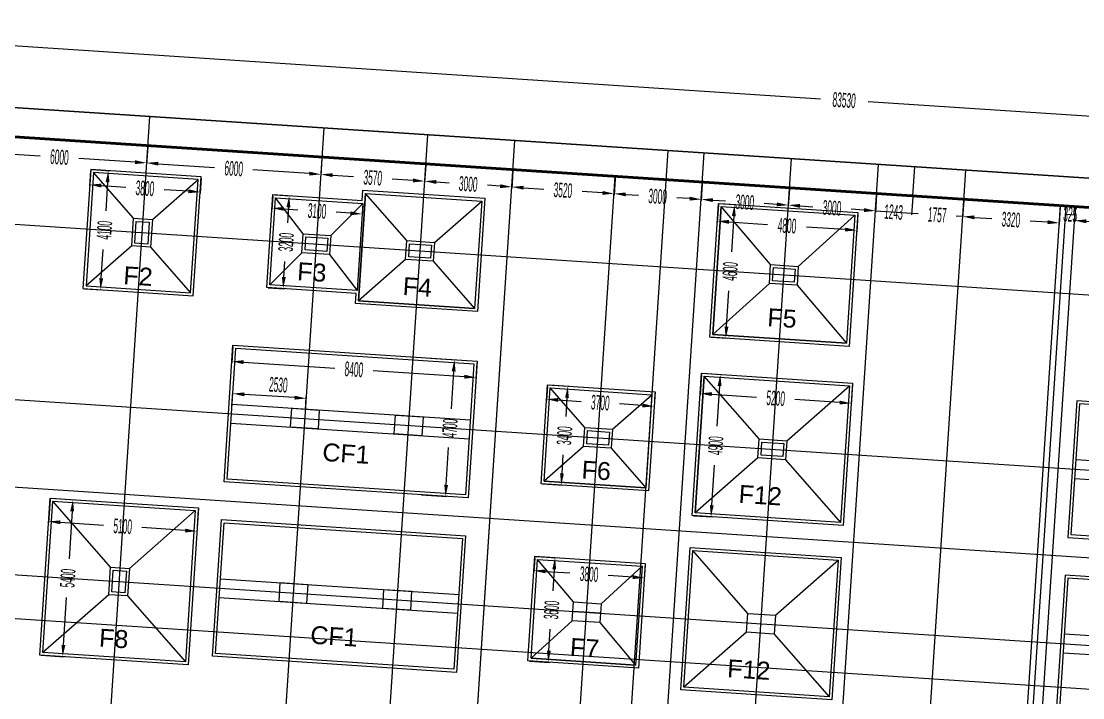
# Model space of a CAD drawing. Header units: millimetres. Extents: x -3092162 to 4513894, y -12317808 to 1849994.
# Drawn here: x 1305456.11 to 1305492.57, y -5950887.85 to -5950864.63 of the extents above; entities that cross this region are included whole.
import ezdxf

# ---------------------------------------------------------------- set-up
doc = ezdxf.new("R2010")
doc.units = ezdxf.units.MM
doc.header["$LTSCALE"] = 2
doc.header["$MEASUREMENT"] = 0
doc.header["$PDMODE"] = 34
doc.header["$PDSIZE"] = 500
doc.layers.add('cent lines', color=161, linetype='Continuous')
doc.layers.add('sree dim', color=7, linetype='Continuous')
doc.layers.add('FOUNDATIONS', color=250, linetype='Continuous', lineweight=25)
doc.layers.add('LINE', color=250, linetype='Continuous', lineweight=20)
doc.styles.add('250', font='Arial Narrow.ttf', dxfattribs={"width": 0.5, "height": 150})
doc.styles.add('style3', font='')
doc.styles.get('style3').set_extended_font_data('Arial', italic=True, bold=True)
doc.dimstyles.new('250', dxfattribs={"dimscale": 0, "dimtxt": 150, "dimasz": 50, "dimexe": 50, "dimexo": 50, "dimgap": 50, "dimtad": 1, "dimdec": 0, "dimzin": 0, "dimdsep": 46, "dimtxsty": '250', "dimblk": 'OBLIQUE', "dimcen": 100, "dimdle": 50, "dimclrd": 256, "dimclre": 256, "dimclrt": 256, "dimadec": 0, "dimazin": 2, "dimtfac": 1, "dimtdec": 0, "dimtofl": 0, "dimtmove": 1, "dimatfit": 0, "dimfxl": 50, "dimtolj": 1, "dimtzin": 0, "dimlwd": -1, "dimlwe": -1, "dimarcsym": 1})

# ---------------------------------------------------------------- blocks, each defined once
blk = doc.blocks.new('*D574')
at = {"layer": 'Defpoints', "color": 0, "linetype": 'Continuous', "ltscale": 100, "transparency": 16777216}
for p in [(-2384806, -7813593), (-2381006, -7813593), (-2381006, -7814120)]:
    blk.add_point(p, dxfattribs=at)
at = {"layer": 'FOUNDATIONS', "ltscale": 100, "transparency": 16777216}
for p, q in [((-2384806, -7813643), (-2384806, -7814170)), ((-2381006, -7813643), (-2381006, -7814170)), ((-2384406, -7814120), (-2383568, -7814120)), ((-2381406, -7814120), (-2382244, -7814120))]:
    blk.add_line(p, q, dxfattribs=at)
at = {"layer": 'FOUNDATIONS', "linetype": 'Continuous', "ltscale": 100, "transparency": 16777216}
for points in [[(-2384406, -7814053), (-2384406, -7814187), (-2384806, -7814120)], [(-2381406, -7814053), (-2381406, -7814187), (-2381006, -7814120)]]:
    blk.add_solid(points, dxfattribs=at)
at = {"layer": 'FOUNDATIONS', "linetype": 'Continuous', "lineweight": 25, "ltscale": 100, "transparency": 16777216, "insert": (-2382906, -7814120), "char_height": 500, "attachment_point": 5, "style": '250'}
blk.add_mtext('\\A1;3800', dxfattribs=at)
blk = doc.blocks.new('*D575')
at = {"layer": 'Defpoints', "color": 0, "linetype": 'Continuous', "ltscale": 100, "transparency": 16777216}
for p in [(-2384806, -7813593), (-2384806, -7817693), (-2384201, -7817693)]:
    blk.add_point(p, dxfattribs=at)
at = {"layer": 'FOUNDATIONS', "ltscale": 100, "transparency": 16777216}
for p, q in [((-2384756, -7813593), (-2384151, -7813593)), ((-2384201, -7813993), (-2384201, -7814975)), ((-2384201, -7817293), (-2384201, -7816311)), ((-2384756, -7817693), (-2384151, -7817693))]:
    blk.add_line(p, q, dxfattribs=at)
at = {"layer": 'FOUNDATIONS', "linetype": 'Continuous', "ltscale": 100, "transparency": 16777216}
for points in [[(-2384268, -7813993), (-2384134, -7813993), (-2384201, -7813593)], [(-2384268, -7817293), (-2384134, -7817293), (-2384201, -7817693)]]:
    blk.add_solid(points, dxfattribs=at)
at = {"layer": 'FOUNDATIONS', "linetype": 'Continuous', "lineweight": 25, "ltscale": 100, "transparency": 16777216, "insert": (-2384201, -7815643), "char_height": 500, "attachment_point": 5, "rotation": 90, "style": '250'}
blk.add_mtext('\\A1;4100', dxfattribs=at)
blk = doc.blocks.new('*D433')
at = {"layer": 'Defpoints', "color": 0, "linetype": 'Continuous', "ltscale": 100, "transparency": 16777216}
for p in [(-2378506, -7814043), (-2375406, -7814143), (-2375406, -7814508)]:
    blk.add_point(p, dxfattribs=at)
at = {"layer": 'FOUNDATIONS', "ltscale": 100, "transparency": 16777216}
for p, q in [((-2378506, -7814093), (-2378506, -7814558)), ((-2375406, -7814193), (-2375406, -7814558)), ((-2378106, -7814508), (-2377618, -7814508)), ((-2375806, -7814508), (-2376294, -7814508))]:
    blk.add_line(p, q, dxfattribs=at)
at = {"layer": 'FOUNDATIONS', "linetype": 'Continuous', "ltscale": 100, "transparency": 16777216}
for points in [[(-2378106, -7814442), (-2378106, -7814575), (-2378506, -7814508)], [(-2375806, -7814442), (-2375806, -7814575), (-2375406, -7814508)]]:
    blk.add_solid(points, dxfattribs=at)
at = {"layer": 'FOUNDATIONS', "linetype": 'Continuous', "lineweight": 25, "ltscale": 100, "transparency": 16777216, "insert": (-2376956, -7814508), "char_height": 500, "attachment_point": 5, "style": '250'}
blk.add_mtext('\\A1;3100', dxfattribs=at)
blk = doc.blocks.new('*D576')
at = {"layer": 'Defpoints', "color": 0, "linetype": 'Continuous', "ltscale": 100, "transparency": 16777216}
for p in [(-2363216, -7813343), (-2358416, -7813343), (-2358416, -7813952)]:
    blk.add_point(p, dxfattribs=at)
at = {"layer": 'FOUNDATIONS', "ltscale": 100, "transparency": 16777216}
for p, q in [((-2363216, -7813393), (-2363216, -7814002)), ((-2358416, -7813393), (-2358416, -7814002)), ((-2362816, -7813952), (-2361484, -7813952)), ((-2358816, -7813952), (-2360148, -7813952))]:
    blk.add_line(p, q, dxfattribs=at)
at = {"layer": 'FOUNDATIONS', "linetype": 'Continuous', "ltscale": 100, "transparency": 16777216}
for points in [[(-2362816, -7813885), (-2362816, -7814018), (-2363216, -7813952)], [(-2358816, -7813885), (-2358816, -7814018), (-2358416, -7813952)]]:
    blk.add_solid(points, dxfattribs=at)
at = {"layer": 'FOUNDATIONS', "linetype": 'Continuous', "lineweight": 25, "ltscale": 100, "transparency": 16777216, "insert": (-2360816, -7813952), "char_height": 500, "attachment_point": 5, "style": '250'}
blk.add_mtext('\\A1;4800', dxfattribs=at)
blk = doc.blocks.new('*D577')
at = {"layer": 'Defpoints', "color": 0, "linetype": 'Continuous', "ltscale": 100, "transparency": 16777216}
for p in [(-2363216, -7813343), (-2363216, -7817943), (-2362664, -7817943)]:
    blk.add_point(p, dxfattribs=at)
at = {"layer": 'FOUNDATIONS', "ltscale": 100, "transparency": 16777216}
for p, q in [((-2363166, -7813343), (-2362614, -7813343)), ((-2362664, -7813743), (-2362664, -7814975)), ((-2362664, -7817543), (-2362664, -7816311)), ((-2363166, -7817943), (-2362614, -7817943))]:
    blk.add_line(p, q, dxfattribs=at)
at = {"layer": 'FOUNDATIONS', "linetype": 'Continuous', "ltscale": 100, "transparency": 16777216}
for points in [[(-2362730, -7813743), (-2362597, -7813743), (-2362664, -7813343)], [(-2362730, -7817543), (-2362597, -7817543), (-2362664, -7817943)]]:
    blk.add_solid(points, dxfattribs=at)
at = {"layer": 'FOUNDATIONS', "linetype": 'Continuous', "lineweight": 25, "ltscale": 100, "transparency": 16777216, "insert": (-2362664, -7815643), "char_height": 500, "attachment_point": 5, "rotation": 90, "style": '250'}
blk.add_mtext('\\A1;4600', dxfattribs=at)
blk = doc.blocks.new('*D578')
at = {"layer": 'Defpoints', "color": 0, "linetype": 'Continuous', "ltscale": 100, "transparency": 16777216}
for p in [(-2378506, -7814043), (-2378506, -7817243), (-2377946, -7817243)]:
    blk.add_point(p, dxfattribs=at)
at = {"layer": 'FOUNDATIONS', "ltscale": 100, "transparency": 16777216}
for p, q in [((-2378456, -7814043), (-2377896, -7814043)), ((-2377946, -7814443), (-2377946, -7814981)), ((-2377946, -7816843), (-2377946, -7816305)), ((-2378456, -7817243), (-2377896, -7817243))]:
    blk.add_line(p, q, dxfattribs=at)
at = {"layer": 'FOUNDATIONS', "linetype": 'Continuous', "ltscale": 100, "transparency": 16777216}
for points in [[(-2378013, -7814443), (-2377880, -7814443), (-2377946, -7814043)], [(-2378013, -7816843), (-2377880, -7816843), (-2377946, -7817243)]]:
    blk.add_solid(points, dxfattribs=at)
at = {"layer": 'FOUNDATIONS', "linetype": 'Continuous', "lineweight": 25, "ltscale": 100, "transparency": 16777216, "insert": (-2377946, -7815643), "char_height": 500, "attachment_point": 5, "rotation": 90, "style": '250'}
blk.add_mtext('\\A1;3200', dxfattribs=at)
blk = doc.blocks.new('*D579')
at = {"layer": 'Defpoints', "color": 0, "linetype": 'Continuous', "ltscale": 100, "transparency": 16777216}
for p in [(-2368666, -7819943), (-2364966, -7819943), (-2364966, -7820435)]:
    blk.add_point(p, dxfattribs=at)
at = {"layer": 'FOUNDATIONS', "ltscale": 100, "transparency": 16777216}
for p, q in [((-2368666, -7819993), (-2368666, -7820485)), ((-2364966, -7819993), (-2364966, -7820485)), ((-2368266, -7820435), (-2367478, -7820435)), ((-2365366, -7820435), (-2366154, -7820435))]:
    blk.add_line(p, q, dxfattribs=at)
at = {"layer": 'FOUNDATIONS', "linetype": 'Continuous', "ltscale": 100, "transparency": 16777216}
for points in [[(-2368266, -7820368), (-2368266, -7820502), (-2368666, -7820435)], [(-2365366, -7820368), (-2365366, -7820502), (-2364966, -7820435)]]:
    blk.add_solid(points, dxfattribs=at)
at = {"layer": 'FOUNDATIONS', "linetype": 'Continuous', "lineweight": 25, "ltscale": 100, "transparency": 16777216, "insert": (-2366816, -7820435), "char_height": 500, "attachment_point": 5, "style": '250'}
blk.add_mtext('\\A1;3700', dxfattribs=at)
blk = doc.blocks.new('*D580')
at = {"layer": 'Defpoints', "color": 0, "linetype": 'Continuous', "ltscale": 100, "transparency": 16777216}
for p in [(-2368666, -7819943), (-2368666, -7823343), (-2367971, -7823343)]:
    blk.add_point(p, dxfattribs=at)
at = {"layer": 'FOUNDATIONS', "ltscale": 100, "transparency": 16777216}
for p, q in [((-2368616, -7819943), (-2367921, -7819943)), ((-2367971, -7820343), (-2367971, -7820981)), ((-2367971, -7822943), (-2367971, -7822305)), ((-2368616, -7823343), (-2367921, -7823343))]:
    blk.add_line(p, q, dxfattribs=at)
at = {"layer": 'FOUNDATIONS', "linetype": 'Continuous', "ltscale": 100, "transparency": 16777216}
for points in [[(-2368038, -7820343), (-2367905, -7820343), (-2367971, -7819943)], [(-2368038, -7822943), (-2367905, -7822943), (-2367971, -7823343)]]:
    blk.add_solid(points, dxfattribs=at)
at = {"layer": 'FOUNDATIONS', "linetype": 'Continuous', "lineweight": 25, "ltscale": 100, "transparency": 16777216, "insert": (-2367971, -7821643), "char_height": 500, "attachment_point": 5, "rotation": 90, "style": '250'}
blk.add_mtext('\\A1;3400', dxfattribs=at)
blk = doc.blocks.new('*D581')
at = {"layer": 'Defpoints', "color": 0, "linetype": 'Continuous', "ltscale": 100, "transparency": 16777216}
for p in [(-2368716, -7825843), (-2364916, -7825843), (-2364916, -7826335)]:
    blk.add_point(p, dxfattribs=at)
at = {"layer": 'FOUNDATIONS', "ltscale": 100, "transparency": 16777216}
for p, q in [((-2368716, -7825893), (-2368716, -7826385)), ((-2364916, -7825893), (-2364916, -7826385)), ((-2368316, -7826335), (-2367478, -7826335)), ((-2365316, -7826335), (-2366154, -7826335))]:
    blk.add_line(p, q, dxfattribs=at)
at = {"layer": 'FOUNDATIONS', "linetype": 'Continuous', "ltscale": 100, "transparency": 16777216}
for points in [[(-2368316, -7826268), (-2368316, -7826402), (-2368716, -7826335)], [(-2365316, -7826268), (-2365316, -7826402), (-2364916, -7826335)]]:
    blk.add_solid(points, dxfattribs=at)
at = {"layer": 'FOUNDATIONS', "linetype": 'Continuous', "lineweight": 25, "ltscale": 100, "transparency": 16777216, "insert": (-2366816, -7826335), "char_height": 500, "attachment_point": 5, "style": '250'}
blk.add_mtext('\\A1;3800', dxfattribs=at)
blk = doc.blocks.new('*D582')
at = {"layer": 'Defpoints', "color": 0, "linetype": 'Continuous', "ltscale": 100, "transparency": 16777216}
for p in [(-2368716, -7825843), (-2368716, -7829443), (-2368021, -7829443)]:
    blk.add_point(p, dxfattribs=at)
at = {"layer": 'FOUNDATIONS', "ltscale": 100, "transparency": 16777216}
for p, q in [((-2368666, -7825843), (-2367971, -7825843)), ((-2368021, -7826243), (-2368021, -7826981)), ((-2368021, -7829043), (-2368021, -7828305)), ((-2368666, -7829443), (-2367971, -7829443))]:
    blk.add_line(p, q, dxfattribs=at)
at = {"layer": 'FOUNDATIONS', "linetype": 'Continuous', "ltscale": 100, "transparency": 16777216}
for points in [[(-2368088, -7826243), (-2367955, -7826243), (-2368021, -7825843)], [(-2368088, -7829043), (-2367955, -7829043), (-2368021, -7829443)]]:
    blk.add_solid(points, dxfattribs=at)
at = {"layer": 'FOUNDATIONS', "linetype": 'Continuous', "lineweight": 25, "ltscale": 100, "transparency": 16777216, "insert": (-2368021, -7827643), "char_height": 500, "attachment_point": 5, "rotation": 90, "style": '250'}
blk.add_mtext('\\A1;3600', dxfattribs=at)
blk = doc.blocks.new('*D583')
at = {"layer": 'Defpoints', "color": 0, "linetype": 'Continuous', "ltscale": 100, "transparency": 16777216}
for p in [(-2385456, -7824943), (-2380356, -7824943), (-2380356, -7825746)]:
    blk.add_point(p, dxfattribs=at)
at = {"layer": 'FOUNDATIONS', "ltscale": 100, "transparency": 16777216}
for p, q in [((-2385456, -7824993), (-2385456, -7825796)), ((-2380356, -7824993), (-2380356, -7825796)), ((-2385056, -7825746), (-2383566, -7825746)), ((-2380756, -7825746), (-2382246, -7825746))]:
    blk.add_line(p, q, dxfattribs=at)
at = {"layer": 'FOUNDATIONS', "linetype": 'Continuous', "ltscale": 100, "transparency": 16777216}
for points in [[(-2385056, -7825680), (-2385056, -7825813), (-2385456, -7825746)], [(-2380756, -7825680), (-2380756, -7825813), (-2380356, -7825746)]]:
    blk.add_solid(points, dxfattribs=at)
at = {"layer": 'FOUNDATIONS', "linetype": 'Continuous', "lineweight": 25, "ltscale": 100, "transparency": 16777216, "insert": (-2382906, -7825746), "char_height": 500, "attachment_point": 5, "style": '250'}
blk.add_mtext('\\A1;5100', dxfattribs=at)
blk = doc.blocks.new('*D584')
at = {"layer": 'Defpoints', "color": 0, "linetype": 'Continuous', "ltscale": 100, "transparency": 16777216}
for p in [(-2385456, -7824943), (-2385456, -7830343), (-2384673, -7830343)]:
    blk.add_point(p, dxfattribs=at)
at = {"layer": 'FOUNDATIONS', "ltscale": 100, "transparency": 16777216}
for p, q in [((-2385406, -7824943), (-2384623, -7824943)), ((-2384673, -7825343), (-2384673, -7826983)), ((-2384673, -7829943), (-2384673, -7828303)), ((-2385406, -7830343), (-2384623, -7830343))]:
    blk.add_line(p, q, dxfattribs=at)
at = {"layer": 'FOUNDATIONS', "linetype": 'Continuous', "ltscale": 100, "transparency": 16777216}
for points in [[(-2384740, -7825343), (-2384606, -7825343), (-2384673, -7824943)], [(-2384740, -7829943), (-2384606, -7829943), (-2384673, -7830343)]]:
    blk.add_solid(points, dxfattribs=at)
at = {"layer": 'FOUNDATIONS', "linetype": 'Continuous', "lineweight": 25, "ltscale": 100, "transparency": 16777216, "insert": (-2384673, -7827643), "char_height": 500, "attachment_point": 5, "rotation": 90, "style": '250'}
blk.add_mtext('\\A1;5400', dxfattribs=at)
blk = doc.blocks.new('*D448')
at = {"layer": 'Defpoints', "color": 0, "linetype": 'Continuous', "ltscale": 100, "transparency": 16777216}
for p in [(-2363416, -7819193), (-2358216, -7819193), (-2358216, -7819890)]:
    blk.add_point(p, dxfattribs=at)
at = {"layer": 'FOUNDATIONS', "ltscale": 100, "transparency": 16777216}
for p, q in [((-2363416, -7819243), (-2363416, -7819940)), ((-2358216, -7819243), (-2358216, -7819940)), ((-2363016, -7819890), (-2361476, -7819890)), ((-2358616, -7819890), (-2360156, -7819890))]:
    blk.add_line(p, q, dxfattribs=at)
at = {"layer": 'FOUNDATIONS', "linetype": 'Continuous', "ltscale": 100, "transparency": 16777216}
for points in [[(-2363016, -7819823), (-2363016, -7819956), (-2363416, -7819890)], [(-2358616, -7819823), (-2358616, -7819956), (-2358216, -7819890)]]:
    blk.add_solid(points, dxfattribs=at)
at = {"layer": 'FOUNDATIONS', "linetype": 'Continuous', "lineweight": 25, "ltscale": 100, "transparency": 16777216, "insert": (-2360816, -7819890), "char_height": 500, "attachment_point": 5, "style": '250'}
blk.add_mtext('\\A1;5200', dxfattribs=at)
blk = doc.blocks.new('*D449')
at = {"layer": 'Defpoints', "color": 0, "linetype": 'Continuous', "ltscale": 100, "transparency": 16777216}
for p in [(-2363416, -7819193), (-2363416, -7824093), (-2362768, -7824093)]:
    blk.add_point(p, dxfattribs=at)
at = {"layer": 'FOUNDATIONS', "ltscale": 100, "transparency": 16777216}
for p, q in [((-2363366, -7819193), (-2362718, -7819193)), ((-2362768, -7819593), (-2362768, -7820975)), ((-2362768, -7823693), (-2362768, -7822311)), ((-2363366, -7824093), (-2362718, -7824093))]:
    blk.add_line(p, q, dxfattribs=at)
at = {"layer": 'FOUNDATIONS', "linetype": 'Continuous', "ltscale": 100, "transparency": 16777216}
for points in [[(-2362834, -7819593), (-2362701, -7819593), (-2362768, -7819193)], [(-2362834, -7823693), (-2362701, -7823693), (-2362768, -7824093)]]:
    blk.add_solid(points, dxfattribs=at)
at = {"layer": 'FOUNDATIONS', "linetype": 'Continuous', "lineweight": 25, "ltscale": 100, "transparency": 16777216, "insert": (-2362768, -7821643), "char_height": 500, "attachment_point": 5, "rotation": 90, "style": '250'}
blk.add_mtext('\\A1;4900', dxfattribs=at)
blk = doc.blocks.new('*D572')
at = {"layer": 'Defpoints', "color": 0, "linetype": 'Continuous', "ltscale": 100, "transparency": 16777216}
for p in [(-2379536, -7819293), (-2371136, -7819293), (-2371136, -7819850)]:
    blk.add_point(p, dxfattribs=at)
at = {"layer": 'FOUNDATIONS', "ltscale": 100, "transparency": 16777216}
for p, q in [((-2379536, -7819343), (-2379536, -7819900)), ((-2371136, -7819343), (-2371136, -7819900)), ((-2379136, -7819850), (-2375997, -7819850)), ((-2371536, -7819850), (-2374675, -7819850))]:
    blk.add_line(p, q, dxfattribs=at)
at = {"layer": 'FOUNDATIONS', "linetype": 'Continuous', "ltscale": 100, "transparency": 16777216}
for points in [[(-2379136, -7819783), (-2379136, -7819916), (-2379536, -7819850)], [(-2371536, -7819783), (-2371536, -7819916), (-2371136, -7819850)]]:
    blk.add_solid(points, dxfattribs=at)
at = {"layer": 'FOUNDATIONS', "linetype": 'Continuous', "lineweight": 25, "ltscale": 100, "transparency": 16777216, "insert": (-2375336, -7819850), "char_height": 500, "attachment_point": 5, "style": '250'}
blk.add_mtext('\\A1;8400', dxfattribs=at)
blk = doc.blocks.new('*D430')
at = {"layer": 'Defpoints', "color": 0, "linetype": 'Continuous', "ltscale": 100, "transparency": 16777216}
for p in [(-2372791, -7819293), (-2372791, -7823993), (-2371914, -7823993)]:
    blk.add_point(p, dxfattribs=at)
at = {"layer": 'FOUNDATIONS', "ltscale": 100, "transparency": 16777216}
for p, q in [((-2372741, -7819293), (-2371864, -7819293)), ((-2371914, -7819693), (-2371914, -7820975)), ((-2371914, -7823593), (-2371914, -7822311)), ((-2372741, -7823993), (-2371864, -7823993))]:
    blk.add_line(p, q, dxfattribs=at)
at = {"layer": 'FOUNDATIONS', "linetype": 'Continuous', "ltscale": 100, "transparency": 16777216}
for points in [[(-2371981, -7819693), (-2371847, -7819693), (-2371914, -7819293)], [(-2371981, -7823593), (-2371847, -7823593), (-2371914, -7823993)]]:
    blk.add_solid(points, dxfattribs=at)
at = {"layer": 'FOUNDATIONS', "linetype": 'Continuous', "lineweight": 25, "ltscale": 100, "transparency": 16777216, "insert": (-2371914, -7821643), "char_height": 500, "attachment_point": 5, "rotation": 90, "style": '250'}
blk.add_mtext('\\A1;4700', dxfattribs=at)
blk = doc.blocks.new('*D573')
at = {"layer": 'Defpoints', "color": 0, "linetype": 'Continuous', "ltscale": 100, "transparency": 16777216}
for p in [(-2379436, -7820950), (-2379436, -7821418), (-2376906, -7821418)]:
    blk.add_point(p, dxfattribs=at)
at = {"layer": 'FOUNDATIONS', "ltscale": 100, "transparency": 16777216}
for p, q in [((-2379436, -7821368), (-2379436, -7820900)), ((-2377306, -7820950), (-2379036, -7820950)), ((-2376906, -7821368), (-2376906, -7820900))]:
    blk.add_line(p, q, dxfattribs=at)
at = {"layer": 'FOUNDATIONS', "linetype": 'Continuous', "ltscale": 100, "transparency": 16777216}
for points in [[(-2379036, -7820884), (-2379036, -7821017), (-2379436, -7820950)], [(-2377306, -7820884), (-2377306, -7821017), (-2376906, -7820950)]]:
    blk.add_solid(points, dxfattribs=at)
at = {"layer": 'FOUNDATIONS', "linetype": 'Continuous', "lineweight": 25, "ltscale": 100, "transparency": 16777216, "insert": (-2377892, -7820548), "char_height": 500, "attachment_point": 5, "style": '250'}
blk.add_mtext('\\A1;2530', dxfattribs=at)
blk = doc.blocks.new('*D471')
at = {"layer": 'Defpoints', "color": 0, "linetype": 'Continuous', "ltscale": 100, "transparency": 16777216}
for p in [(-2388906, -7812643), (-2382906, -7812643), (-2382906, -7813243)]:
    blk.add_point(p, dxfattribs=at)
at = {"layer": 'sree dim', "ltscale": 100, "transparency": 16777216}
for p, q in [((-2388906, -7812693), (-2388906, -7813293)), ((-2382906, -7812693), (-2382906, -7813293)), ((-2388506, -7813243), (-2386567, -7813243)), ((-2383306, -7813243), (-2385245, -7813243))]:
    blk.add_line(p, q, dxfattribs=at)
at = {"layer": 'sree dim', "linetype": 'Continuous', "ltscale": 100, "transparency": 16777216}
for points in [[(-2388506, -7813177), (-2388506, -7813310), (-2388906, -7813243)], [(-2383306, -7813177), (-2383306, -7813310), (-2382906, -7813243)]]:
    blk.add_solid(points, dxfattribs=at)
at = {"layer": 'sree dim', "linetype": 'Continuous', "lineweight": 25, "ltscale": 100, "transparency": 16777216, "insert": (-2385906, -7813243), "char_height": 500, "attachment_point": 5, "style": '250'}
blk.add_mtext('\\A1;6000', dxfattribs=at)
blk = doc.blocks.new('*D472')
at = {"layer": 'Defpoints', "color": 0, "linetype": 'Continuous', "ltscale": 100, "transparency": 16777216}
for p in [(-2382906, -7812643), (-2376906, -7812643), (-2376906, -7813243)]:
    blk.add_point(p, dxfattribs=at)
at = {"layer": 'sree dim', "ltscale": 100, "transparency": 16777216}
for p, q in [((-2382906, -7812693), (-2382906, -7813293)), ((-2376906, -7812693), (-2376906, -7813293)), ((-2382506, -7813243), (-2380567, -7813243)), ((-2377306, -7813243), (-2379245, -7813243))]:
    blk.add_line(p, q, dxfattribs=at)
at = {"layer": 'sree dim', "linetype": 'Continuous', "ltscale": 100, "transparency": 16777216}
for points in [[(-2382506, -7813177), (-2382506, -7813310), (-2382906, -7813243)], [(-2377306, -7813177), (-2377306, -7813310), (-2376906, -7813243)]]:
    blk.add_solid(points, dxfattribs=at)
at = {"layer": 'sree dim', "linetype": 'Continuous', "lineweight": 25, "ltscale": 100, "transparency": 16777216, "insert": (-2379906, -7813243), "char_height": 500, "attachment_point": 5, "style": '250'}
blk.add_mtext('\\A1;6000', dxfattribs=at)
blk = doc.blocks.new('*D473')
at = {"layer": 'Defpoints', "color": 0, "linetype": 'Continuous', "ltscale": 100, "transparency": 16777216}
for p in [(-2376906, -7812643), (-2373336, -7812643), (-2373336, -7813243)]:
    blk.add_point(p, dxfattribs=at)
at = {"layer": 'sree dim', "ltscale": 100, "transparency": 16777216}
for p, q in [((-2376906, -7812693), (-2376906, -7813293)), ((-2373336, -7812693), (-2373336, -7813293)), ((-2376506, -7813243), (-2375783, -7813243)), ((-2373736, -7813243), (-2374459, -7813243))]:
    blk.add_line(p, q, dxfattribs=at)
at = {"layer": 'sree dim', "linetype": 'Continuous', "ltscale": 100, "transparency": 16777216}
for points in [[(-2376506, -7813177), (-2376506, -7813310), (-2376906, -7813243)], [(-2373736, -7813177), (-2373736, -7813310), (-2373336, -7813243)]]:
    blk.add_solid(points, dxfattribs=at)
at = {"layer": 'sree dim', "linetype": 'Continuous', "lineweight": 25, "ltscale": 100, "transparency": 16777216, "insert": (-2375121, -7813243), "char_height": 500, "attachment_point": 5, "style": '250'}
blk.add_mtext('\\A1;3570', dxfattribs=at)
blk = doc.blocks.new('*D474')
at = {"layer": 'Defpoints', "color": 0, "linetype": 'Continuous', "ltscale": 100, "transparency": 16777216}
for p in [(-2373336, -7812643), (-2370336, -7812643), (-2370336, -7813243)]:
    blk.add_point(p, dxfattribs=at)
at = {"layer": 'sree dim', "ltscale": 100, "transparency": 16777216}
for p, q in [((-2373336, -7812693), (-2373336, -7813293)), ((-2370336, -7812693), (-2370336, -7813293)), ((-2372936, -7813243), (-2372498, -7813243)), ((-2370736, -7813243), (-2371174, -7813243))]:
    blk.add_line(p, q, dxfattribs=at)
at = {"layer": 'sree dim', "linetype": 'Continuous', "ltscale": 100, "transparency": 16777216}
for points in [[(-2372936, -7813177), (-2372936, -7813310), (-2373336, -7813243)], [(-2370736, -7813177), (-2370736, -7813310), (-2370336, -7813243)]]:
    blk.add_solid(points, dxfattribs=at)
at = {"layer": 'sree dim', "linetype": 'Continuous', "lineweight": 25, "ltscale": 100, "transparency": 16777216, "insert": (-2371836, -7813243), "char_height": 500, "attachment_point": 5, "style": '250'}
blk.add_mtext('\\A1;3000', dxfattribs=at)
blk = doc.blocks.new('*D475')
at = {"layer": 'Defpoints', "color": 0, "linetype": 'Continuous', "ltscale": 100, "transparency": 16777216}
for p in [(-2370336, -7812643), (-2366816, -7812693), (-2366816, -7813243)]:
    blk.add_point(p, dxfattribs=at)
at = {"layer": 'sree dim', "ltscale": 100, "transparency": 16777216}
for p, q in [((-2370336, -7812693), (-2370336, -7813293)), ((-2366816, -7812743), (-2366816, -7813293)), ((-2369936, -7813243), (-2369238, -7813243)), ((-2367216, -7813243), (-2367914, -7813243))]:
    blk.add_line(p, q, dxfattribs=at)
at = {"layer": 'sree dim', "linetype": 'Continuous', "ltscale": 100, "transparency": 16777216}
for points in [[(-2369936, -7813177), (-2369936, -7813310), (-2370336, -7813243)], [(-2367216, -7813177), (-2367216, -7813310), (-2366816, -7813243)]]:
    blk.add_solid(points, dxfattribs=at)
at = {"layer": 'sree dim', "linetype": 'Continuous', "lineweight": 25, "ltscale": 100, "transparency": 16777216, "insert": (-2368576, -7813243), "char_height": 500, "attachment_point": 5, "style": '250'}
blk.add_mtext('\\A1;3520', dxfattribs=at)
blk = doc.blocks.new('*D476')
at = {"layer": 'Defpoints', "color": 0, "linetype": 'Continuous', "ltscale": 100, "transparency": 16777216}
for p in [(-2366816, -7812643), (-2363816, -7812643), (-2363816, -7813243)]:
    blk.add_point(p, dxfattribs=at)
at = {"layer": 'sree dim', "ltscale": 100, "transparency": 16777216}
for p, q in [((-2366816, -7812693), (-2366816, -7813293)), ((-2363816, -7812693), (-2363816, -7813293)), ((-2366416, -7813243), (-2365978, -7813243)), ((-2364216, -7813243), (-2364654, -7813243))]:
    blk.add_line(p, q, dxfattribs=at)
at = {"layer": 'sree dim', "linetype": 'Continuous', "ltscale": 100, "transparency": 16777216}
for points in [[(-2366416, -7813177), (-2366416, -7813310), (-2366816, -7813243)], [(-2364216, -7813177), (-2364216, -7813310), (-2363816, -7813243)]]:
    blk.add_solid(points, dxfattribs=at)
at = {"layer": 'sree dim', "linetype": 'Continuous', "lineweight": 25, "ltscale": 100, "transparency": 16777216, "insert": (-2365316, -7813243), "char_height": 500, "attachment_point": 5, "style": '250'}
blk.add_mtext('\\A1;3000', dxfattribs=at)
blk = doc.blocks.new('*D477')
at = {"layer": 'Defpoints', "color": 0, "linetype": 'Continuous', "ltscale": 100, "transparency": 16777216}
for p in [(-2363816, -7812643), (-2360816, -7812643), (-2360816, -7813243)]:
    blk.add_point(p, dxfattribs=at)
at = {"layer": 'sree dim', "ltscale": 100, "transparency": 16777216}
for p, q in [((-2363816, -7812693), (-2363816, -7813293)), ((-2360816, -7812693), (-2360816, -7813293)), ((-2363416, -7813243), (-2362978, -7813243)), ((-2361216, -7813243), (-2361654, -7813243))]:
    blk.add_line(p, q, dxfattribs=at)
at = {"layer": 'sree dim', "linetype": 'Continuous', "ltscale": 100, "transparency": 16777216}
for points in [[(-2363416, -7813177), (-2363416, -7813310), (-2363816, -7813243)], [(-2361216, -7813177), (-2361216, -7813310), (-2360816, -7813243)]]:
    blk.add_solid(points, dxfattribs=at)
at = {"layer": 'sree dim', "linetype": 'Continuous', "lineweight": 25, "ltscale": 100, "transparency": 16777216, "insert": (-2362316, -7813243), "char_height": 500, "attachment_point": 5, "style": '250'}
blk.add_mtext('\\A1;3000', dxfattribs=at)
blk = doc.blocks.new('*D478')
at = {"layer": 'Defpoints', "color": 0, "linetype": 'Continuous', "ltscale": 100, "transparency": 16777216}
for p in [(-2360816, -7812643), (-2357816, -7812643), (-2357816, -7813243)]:
    blk.add_point(p, dxfattribs=at)
at = {"layer": 'sree dim', "ltscale": 100, "transparency": 16777216}
for p, q in [((-2360816, -7812693), (-2360816, -7813293)), ((-2357816, -7812693), (-2357816, -7813293)), ((-2360416, -7813243), (-2359978, -7813243)), ((-2358216, -7813243), (-2358654, -7813243))]:
    blk.add_line(p, q, dxfattribs=at)
at = {"layer": 'sree dim', "linetype": 'Continuous', "ltscale": 100, "transparency": 16777216}
for points in [[(-2360416, -7813177), (-2360416, -7813310), (-2360816, -7813243)], [(-2358216, -7813177), (-2358216, -7813310), (-2357816, -7813243)]]:
    blk.add_solid(points, dxfattribs=at)
at = {"layer": 'sree dim', "linetype": 'Continuous', "lineweight": 25, "ltscale": 100, "transparency": 16777216, "insert": (-2359316, -7813243), "char_height": 500, "attachment_point": 5, "style": '250'}
blk.add_mtext('\\A1;3000', dxfattribs=at)
blk = doc.blocks.new('*D479')
at = {"layer": 'Defpoints', "color": 0, "linetype": 'Continuous', "ltscale": 100, "transparency": 16777216}
for p in [(-2354816, -7812643), (-2351496, -7812643), (-2351496, -7813243)]:
    blk.add_point(p, dxfattribs=at)
at = {"layer": 'sree dim', "ltscale": 100, "transparency": 16777216}
for p, q in [((-2354816, -7812693), (-2354816, -7813293)), ((-2351496, -7812693), (-2351496, -7813293)), ((-2354416, -7813243), (-2353818, -7813243)), ((-2351896, -7813243), (-2352494, -7813243))]:
    blk.add_line(p, q, dxfattribs=at)
at = {"layer": 'sree dim', "linetype": 'Continuous', "ltscale": 100, "transparency": 16777216}
for points in [[(-2354416, -7813177), (-2354416, -7813310), (-2354816, -7813243)], [(-2351896, -7813177), (-2351896, -7813310), (-2351496, -7813243)]]:
    blk.add_solid(points, dxfattribs=at)
at = {"layer": 'sree dim', "linetype": 'Continuous', "lineweight": 25, "ltscale": 100, "transparency": 16777216, "insert": (-2353156, -7813243), "char_height": 500, "attachment_point": 5, "style": '250'}
blk.add_mtext('\\A1;3320', dxfattribs=at)
blk = doc.blocks.new('*D417')
at = {"layer": 'Defpoints', "color": 0, "linetype": 'Continuous', "ltscale": 100, "transparency": 16777216}
for p in [(-2357816, -7812643), (-2356573, -7812643), (-2356573, -7813245)]:
    blk.add_point(p, dxfattribs=at)
at = {"layer": 'sree dim', "ltscale": 100, "transparency": 16777216}
for p, q in [((-2357816, -7812693), (-2357816, -7813295)), ((-2356573, -7812693), (-2356573, -7813295)), ((-2357816, -7813245), (-2356573, -7813245))]:
    blk.add_line(p, q, dxfattribs=at)
at = {"layer": 'sree dim', "linetype": 'Continuous', "lineweight": 25, "ltscale": 100, "transparency": 16777216, "insert": (-2357195, -7813245), "char_height": 500, "attachment_point": 5, "style": '250'}
blk.add_mtext('\\A1;1243', dxfattribs=at)
blk = doc.blocks.new('*D551')
at = {"layer": 'Defpoints', "color": 0, "linetype": 'Continuous', "ltscale": 100, "transparency": 16777216}
for p in [(-2350971, -7812643), (-2348296, -7813125), (-2348296, -7839693)]:
    blk.add_point(p, dxfattribs=at)
at = {"layer": 'sree dim', "ltscale": 100, "transparency": 16777216}
for p, q in [((-2350971, -7812693), (-2350971, -7813175)), ((-2350571, -7813125), (-2350305, -7813125)), ((-2348696, -7813125), (-2348962, -7813125)), ((-2348296, -7839643), (-2348296, -7813075))]:
    blk.add_line(p, q, dxfattribs=at)
at = {"layer": 'sree dim', "linetype": 'Continuous', "ltscale": 100, "transparency": 16777216}
for points in [[(-2350571, -7813059), (-2350571, -7813192), (-2350971, -7813125)], [(-2348696, -7813059), (-2348696, -7813192), (-2348296, -7813125)]]:
    blk.add_solid(points, dxfattribs=at)
at = {"layer": 'sree dim', "linetype": 'Continuous', "lineweight": 25, "ltscale": 100, "transparency": 16777216, "insert": (-2349634, -7813125), "char_height": 500, "attachment_point": 5, "style": '250'}
blk.add_mtext('\\A1;2675', dxfattribs=at)
blk = doc.blocks.new('*D556')
at = {"layer": 'Defpoints', "color": 0, "linetype": 'Continuous', "ltscale": 100, "transparency": 16777216}
for p in [(-2317376, -7809526), (-2400906, -7811643), (-2317376, -7811643)]:
    blk.add_point(p, dxfattribs=at)
at = {"layer": 'sree dim', "ltscale": 100, "transparency": 16777216}
for p, q in [((-2400906, -7811593), (-2400906, -7809476)), ((-2400506, -7809526), (-2359962, -7809526)), ((-2317776, -7809526), (-2358320, -7809526)), ((-2317376, -7811593), (-2317376, -7809476))]:
    blk.add_line(p, q, dxfattribs=at)
at = {"layer": 'sree dim', "linetype": 'Continuous', "ltscale": 100, "transparency": 16777216}
for points in [[(-2400506, -7809460), (-2400506, -7809593), (-2400906, -7809526)], [(-2317776, -7809460), (-2317776, -7809593), (-2317376, -7809526)]]:
    blk.add_solid(points, dxfattribs=at)
at = {"layer": 'sree dim', "linetype": 'Continuous', "lineweight": 25, "ltscale": 100, "transparency": 16777216, "insert": (-2359141, -7809526), "char_height": 500, "attachment_point": 5, "style": '250'}
blk.add_mtext('\\A1;83530', dxfattribs=at)
blk = doc.blocks.new('*D557')
at = {"layer": 'Defpoints', "color": 0, "linetype": 'Continuous', "ltscale": 100, "transparency": 16777216}
for p in [(-2356573, -7812643), (-2354816, -7812643), (-2354816, -7813243)]:
    blk.add_point(p, dxfattribs=at)
at = {"layer": 'sree dim', "ltscale": 100, "transparency": 16777216}
for p, q in [((-2356573, -7812693), (-2356573, -7813293)), ((-2354816, -7812693), (-2354816, -7813293)), ((-2356573, -7813243), (-2356346, -7813243)), ((-2354816, -7813243), (-2355043, -7813243))]:
    blk.add_line(p, q, dxfattribs=at)
at = {"layer": 'sree dim', "linetype": 'Continuous', "lineweight": 25, "ltscale": 100, "transparency": 16777216, "insert": (-2355695, -7813243), "char_height": 500, "attachment_point": 5, "style": '250'}
blk.add_mtext('\\A1;1757', dxfattribs=at)
blk = doc.blocks.new('*D558')
at = {"layer": 'Defpoints', "color": 0, "linetype": 'Continuous', "ltscale": 100, "transparency": 16777216}
for p in [(-2351296, -7812969), (-2350971, -7812929), (-2350971, -7812969)]:
    blk.add_point(p, dxfattribs=at)
at = {"layer": 'sree dim', "ltscale": 100, "transparency": 16777216}
for p, q in [((-2351296, -7812919), (-2351296, -7812879)), ((-2351296, -7812929), (-2350971, -7812929)), ((-2350971, -7812919), (-2350971, -7812879))]:
    blk.add_line(p, q, dxfattribs=at)
at = {"layer": 'sree dim', "linetype": 'Continuous', "lineweight": 25, "ltscale": 100, "transparency": 16777216, "insert": (-2351134, -7812929), "char_height": 500, "attachment_point": 5, "style": '250'}
blk.add_mtext('\\A1;325', dxfattribs=at)
blk = doc.blocks.new('FKU')
at = {"color": 1, "ltscale": 0.01}
for points in [[(-2366816.1, -7827967.9), (-2366816.1, -7827317.9)], [(-2366341.1, -7827642.9), (-2367291.1, -7827642.9)]]:
    blk.add_lwpolyline(points, dxfattribs=at)
at = {"layer": 'cent lines', "lineweight": 30, "ltscale": 0.01}
blk.add_lwpolyline([(-2404906.1, -7892742.9), (-2313726.1, -7892742.9), (-2313726.1, -7811642.9), (-2404906.1, -7811642.9)], close=True, dxfattribs=at)
at = {"layer": 'cent lines', "ltscale": 0.01}
for points in [[(-2382906.1, -7892742.9), (-2382906.1, -7811642.9)], [(-2376906.1, -7892742.9), (-2376906.1, -7811642.9)], [(-2376906.1, -7892742.9), (-2376906.1, -7811642.9)], [(-2373336.1, -7839692.9), (-2373336.1, -7811642.9)], [(-2370336.1, -7892742.9), (-2370336.1, -7811642.9)], [(-2365058.7, -7892742.9), (-2365058.7, -7811642.9)], [(-2363816.1, -7892742.9), (-2363816.1, -7811642.9)], [(-2360816.1, -7892742.9), (-2360816.1, -7811642.9)], [(-2357816.1, -7892742.9), (-2357816.1, -7811642.9)], [(-2356573.5, -7812642.9), (-2356573.5, -7811642.9)], [(-2354816.1, -7892742.9), (-2354816.1, -7811642.9)], [(-2366816.1, -7892742.9), (-2366816.1, -7812642.9)], [(-2351496.1, -7892742.9), (-2351496.1, -7812642.9)], [(-2351296.1, -7892742.9), (-2351296.1, -7812642.9)], [(-2350971.1, -7892742.9), (-2350971.1, -7812642.9)], [(-2404906.1, -7815642.9), (-2313726.1, -7815642.9)], [(-2370336.1, -7892742.9), (-2370336.1, -7818625.5)], [(-2404906.1, -7821642.9), (-2313726.1, -7821642.9)], [(-2404906.1, -7824642.9), (-2313726.1, -7824642.9)], [(-2404906.1, -7827642.9), (-2313726.1, -7827642.9)], [(-2404906.1, -7829142.9), (-2313726.1, -7829142.9)]]:
    blk.add_lwpolyline(points, dxfattribs=at)
at = {"layer": 'cent lines', "color": 1, "lineweight": 53, "ltscale": 0.01}
blk.add_lwpolyline([(-2314376.1, -7840192.9), (-2403906.1, -7840192.9), (-2403906.1, -7812642.9), (-2314376.1, -7812642.9)], close=True, dxfattribs=at)
at = {"layer": 'FOUNDATIONS', "linetype": 'Continuous', "lineweight": 25, "ltscale": 100}
for p, q in [((-2383231.1, -7815167.9), (-2384706.1, -7813692.9)), ((-2382581.1, -7815167.9), (-2381106.1, -7813692.9)), ((-2381106.1, -7817592.9), (-2381106.1, -7813692.9)), ((-2363116.1, -7813442.9), (-2363116.1, -7817842.9)), ((-2361291.1, -7815317.9), (-2363116.1, -7813442.9)), ((-2360341.1, -7815317.9), (-2358516.1, -7813442.9)), ((-2375336.1, -7813792.9), (-2375336.1, -7817492.9)), ((-2373811.1, -7815317.9), (-2375336.1, -7813792.9)), ((-2372861.1, -7815317.9), (-2371336.1, -7813792.9)), ((-2377381.1, -7815317.9), (-2378406.1, -7814142.9)), ((-2376431.1, -7815317.9), (-2375406.1, -7814142.9)), ((-2375406.1, -7814142.9), (-2375406.1, -7817142.9)), ((-2383231.1, -7816117.9), (-2384706.1, -7817592.9)), ((-2382581.1, -7816117.9), (-2381106.1, -7817592.9)), ((-2377381.1, -7815967.9), (-2378406.1, -7817142.9)), ((-2376431.1, -7815967.9), (-2375406.1, -7817142.9)), ((-2373811.1, -7815967.9), (-2375336.1, -7817492.9)), ((-2372861.1, -7815967.9), (-2371336.1, -7817492.9)), ((-2361291.1, -7815967.9), (-2363116.1, -7817842.9)), ((-2360341.1, -7815967.9), (-2358516.1, -7817842.9)), ((-2375336.1, -7817492.9), (-2371336.1, -7817492.9)), ((-2363116.1, -7817842.9), (-2358516.1, -7817842.9)), ((-2363316.1, -7819292.9), (-2363316.1, -7823992.9)), ((-2361291.1, -7821317.9), (-2363316.1, -7819292.9)), ((-2360341.1, -7821317.9), (-2358316.1, -7819292.9)), ((-2367291.1, -7821317.9), (-2368566.1, -7820042.9)), ((-2366341.1, -7821317.9), (-2365066.1, -7820042.9)), ((-2379436.1, -7821317.9), (-2371236.1, -7821317.9)), ((-2342196.1, -7821317.9), (-2350396.1, -7821317.9)), ((-2379436.1, -7821967.9), (-2371236.1, -7821967.9)), ((-2367291.1, -7821967.9), (-2368566.1, -7823242.9)), ((-2366341.1, -7821967.9), (-2365066.1, -7823242.9)), ((-2361291.1, -7821967.9), (-2363316.1, -7823992.9)), ((-2360341.1, -7821967.9), (-2358316.1, -7823992.9)), ((-2342196.1, -7821967.9), (-2350396.1, -7821967.9)), ((-2368566.1, -7823242.9), (-2365066.1, -7823242.9)), ((-2385356.1, -7825042.9), (-2380456.1, -7825042.9)), ((-2383231.1, -7827167.9), (-2385356.1, -7825042.9)), ((-2382581.1, -7827167.9), (-2380456.1, -7825042.9)), ((-2380456.1, -7825042.9), (-2380456.1, -7830242.9)), ((-2361291.1, -7827317.9), (-2363316.1, -7825292.9)), ((-2360341.1, -7827317.9), (-2358316.1, -7825292.9)), ((-2367291.1, -7827317.9), (-2368616.1, -7825942.9)), ((-2366341.1, -7827317.9), (-2365016.1, -7825942.9)), ((-2379436.1, -7827317.9), (-2371236.1, -7827317.9)), ((-2342196.1, -7827317.9), (-2350396.1, -7827317.9)), ((-2383231.1, -7828117.9), (-2385356.1, -7830242.9)), ((-2382581.1, -7828117.9), (-2380456.1, -7830242.9)), ((-2379436.1, -7827967.9), (-2371236.1, -7827967.9)), ((-2367291.1, -7827967.9), (-2368616.1, -7829342.9)), ((-2366341.1, -7827967.9), (-2365016.1, -7829342.9)), ((-2361291.1, -7827967.9), (-2363316.1, -7829992.9)), ((-2360341.1, -7827967.9), (-2358316.1, -7829992.9)), ((-2342196.1, -7827967.9), (-2350396.1, -7827967.9)), ((-2368616.1, -7829342.9), (-2365016.1, -7829342.9))]:
    blk.add_line(p, q, dxfattribs=at)
for points in [[(-2363216.1, -7813342.9), (-2358416.1, -7813342.9), (-2358416.1, -7817942.9), (-2363216.1, -7817942.9)], [(-2384806.1, -7817692.9), (-2381006.1, -7817692.9), (-2381006.1, -7813592.9), (-2384806.1, -7813592.9)], [(-2384706.1, -7817592.9), (-2381106.1, -7817592.9), (-2381106.1, -7813692.9), (-2384706.1, -7813692.9)], [(-2363116.1, -7813442.9), (-2358516.1, -7813442.9), (-2358516.1, -7817842.9), (-2363116.1, -7817842.9)], [(-2375336.1, -7813792.9), (-2371336.1, -7813792.9), (-2371336.1, -7817492.9), (-2375336.1, -7817492.9)], [(-2378406.1, -7814142.9), (-2375406.1, -7814142.9), (-2375406.1, -7817142.9), (-2378406.1, -7817142.9)], [(-2383231.1, -7815167.9), (-2382581.1, -7815167.9), (-2382581.1, -7816117.9), (-2383231.1, -7816117.9)], [(-2383131.1, -7815267.9), (-2382681.1, -7815267.9), (-2382681.1, -7816017.9), (-2383131.1, -7816017.9)], [(-2377381.1, -7815317.9), (-2376431.1, -7815317.9), (-2376431.1, -7815967.9), (-2377381.1, -7815967.9)], [(-2377281.1, -7815417.9), (-2376531.1, -7815417.9), (-2376531.1, -7815867.9), (-2377281.1, -7815867.9)], [(-2373811.1, -7815317.9), (-2372861.1, -7815317.9), (-2372861.1, -7815967.9), (-2373811.1, -7815967.9)], [(-2373711.1, -7815417.9), (-2372961.1, -7815417.9), (-2372961.1, -7815867.9), (-2373711.1, -7815867.9)], [(-2361291.1, -7815317.9), (-2360341.1, -7815317.9), (-2360341.1, -7815967.9), (-2361291.1, -7815967.9)], [(-2361191.1, -7815417.9), (-2360441.1, -7815417.9), (-2360441.1, -7815867.9), (-2361191.1, -7815867.9)], [(-2363416.1, -7819192.9), (-2358216.1, -7819192.9), (-2358216.1, -7824092.9), (-2363416.1, -7824092.9)], [(-2379536.1, -7819292.9), (-2371136.1, -7819292.9), (-2371136.1, -7823992.9), (-2379536.1, -7823992.9)], [(-2379436.1, -7819392.9), (-2371236.1, -7819392.9), (-2371236.1, -7823892.9), (-2379436.1, -7823892.9)], [(-2363316.1, -7819292.9), (-2358316.1, -7819292.9), (-2358316.1, -7823992.9), (-2363316.1, -7823992.9)], [(-2342096.1, -7819292.9), (-2350496.1, -7819292.9), (-2350496.1, -7823992.9), (-2342096.1, -7823992.9)], [(-2342196.1, -7819392.9), (-2350396.1, -7819392.9), (-2350396.1, -7823892.9), (-2342196.1, -7823892.9)], [(-2368666.1, -7819942.9), (-2364966.1, -7819942.9), (-2364966.1, -7823342.9), (-2368666.1, -7823342.9)], [(-2368566.1, -7820042.9), (-2365066.1, -7820042.9), (-2365066.1, -7823242.9), (-2368566.1, -7823242.9)], [(-2377381.1, -7821317.9), (-2376431.1, -7821317.9), (-2376431.1, -7821967.9), (-2377381.1, -7821967.9)], [(-2373811.1, -7821317.9), (-2372861.1, -7821317.9), (-2372861.1, -7821967.9), (-2373811.1, -7821967.9)], [(-2367291.1, -7821317.9), (-2366341.1, -7821317.9), (-2366341.1, -7821967.9), (-2367291.1, -7821967.9)], [(-2361291.1, -7821317.9), (-2360341.1, -7821317.9), (-2360341.1, -7821967.9), (-2361291.1, -7821967.9)], [(-2367191.1, -7821417.9), (-2366441.1, -7821417.9), (-2366441.1, -7821867.9), (-2367191.1, -7821867.9)], [(-2361191.1, -7821417.9), (-2360441.1, -7821417.9), (-2360441.1, -7821867.9), (-2361191.1, -7821867.9)], [(-2385456.1, -7824942.9), (-2380356.1, -7824942.9), (-2380356.1, -7830342.9), (-2385456.1, -7830342.9)], [(-2385356.1, -7825042.9), (-2380456.1, -7825042.9), (-2380456.1, -7830242.9), (-2385356.1, -7830242.9)], [(-2379536.1, -7825292.9), (-2371136.1, -7825292.9), (-2371136.1, -7829992.9), (-2379536.1, -7829992.9)], [(-2363416.1, -7825192.9), (-2358216.1, -7825192.9), (-2358216.1, -7830092.9), (-2363416.1, -7830092.9)], [(-2363316.1, -7825292.9), (-2358316.1, -7825292.9), (-2358316.1, -7829992.9), (-2363316.1, -7829992.9)], [(-2342096.1, -7825292.9), (-2350496.1, -7825292.9), (-2350496.1, -7829992.9), (-2342096.1, -7829992.9)], [(-2379436.1, -7825392.9), (-2371236.1, -7825392.9), (-2371236.1, -7829892.9), (-2379436.1, -7829892.9)], [(-2342196.1, -7825392.9), (-2350396.1, -7825392.9), (-2350396.1, -7829892.9), (-2342196.1, -7829892.9)], [(-2368716.1, -7825842.9), (-2364916.1, -7825842.9), (-2364916.1, -7829442.9), (-2368716.1, -7829442.9)], [(-2368616.1, -7825942.9), (-2365016.1, -7825942.9), (-2365016.1, -7829342.9), (-2368616.1, -7829342.9)], [(-2383231.1, -7827167.9), (-2382581.1, -7827167.9), (-2382581.1, -7828117.9), (-2383231.1, -7828117.9)], [(-2383131.1, -7827267.9), (-2382681.1, -7827267.9), (-2382681.1, -7828017.9), (-2383131.1, -7828017.9)], [(-2377381.1, -7827317.9), (-2376431.1, -7827317.9), (-2376431.1, -7827967.9), (-2377381.1, -7827967.9)], [(-2373811.1, -7827317.9), (-2372861.1, -7827317.9), (-2372861.1, -7827967.9), (-2373811.1, -7827967.9)], [(-2367291.1, -7827317.9), (-2366341.1, -7827317.9), (-2366341.1, -7827967.9), (-2367291.1, -7827967.9)], [(-2361291.1, -7827317.9), (-2360341.1, -7827317.9), (-2360341.1, -7827967.9), (-2361291.1, -7827967.9)]]:
    blk.add_lwpolyline(points, close=True, dxfattribs=at)
for points in [[(-2375436.1, -7814042.9), (-2375436.1, -7813692.9), (-2371236.1, -7813692.9), (-2371236.1, -7817592.9), (-2375436.1, -7817592.9), (-2375436.1, -7817242.9)], [(-2375436.1, -7817242.9), (-2378506.1, -7817242.9), (-2378506.1, -7814042.9), (-2375436.1, -7814042.9)]]:
    blk.add_lwpolyline(points, dxfattribs=at)
at = {"layer": 'LINE', "lineweight": 25, "char_height": 614.763, "width": 61500.785, "attachment_point": 3, "style": 'style3'}
for s, insert in [('{\\fArial|b0|i0|c0|p34;F3}', (-2376495.3, -7816301.9)), ('{\\fArial|b0|i0|c0|p34;F4}', (-2372844.3, -7816574.4)), ('{\\fArial|b0|i0|c0|p34;F2}', (-2382442.3, -7816832.4)), ('{\\fArial|b0|i0|c0|p34;F5}', (-2360278.8, -7816820.9)), ('{\\fArial|b0|i0|c0|p34;CF1}', (-2374606.3, -7822437.1)), ('{\\fArial|b0|i0|c0|p34;F6}', (-2366302.3, -7822456.9)), ('{\\fArial|b0|i0|c0|p34;F12}', (-2360386.3, -7822934.4)), ('{\\fArial|b0|i0|c0|p34;F7}', (-2366302.3, -7828556.9)), ('{\\fArial|b0|i0|c0|p34;CF1}', (-2374606.3, -7828724.1)), ('{\\fArial|b0|i0|c0|p34;F12}', (-2360386.3, -7828934.4)), ('{\\fArial|b0|i0|c0|p34;F8}', (-2382459.8, -7829299.4))]:
    blk.add_mtext(s, dxfattribs=dict(at, insert=insert))
at = {"layer": 'FOUNDATIONS', "linetype": 'Continuous', "lineweight": 25, "ltscale": 100}
for base, p1, p2, picture, middle in [((-2358416.1, -7813951.5), (-2363216.1, -7813342.9), (-2358416.1, -7813342.9), '*D576', (-2360816.1, -7813951.5)), ((-2381006.1, -7814120), (-2384806.1, -7813592.9), (-2381006.1, -7813592.9), '*D574', (-2382906.1, -7814120)), ((-2375406.1, -7814508.5), (-2378506.1, -7814042.9), (-2375406.1, -7814142.9), '*D433', (-2376956.1, -7814508.5)), ((-2358216.1, -7819889.5), (-2363416.1, -7819192.9), (-2358216.1, -7819192.9), '*D448', (-2360816.1, -7819889.5)), ((-2371136.1, -7819849.5), (-2379536.1, -7819292.9), (-2371136.1, -7819292.9), '*D572', (-2375336.1, -7819849.5)), ((-2364966.1, -7820435), (-2368666.1, -7819942.9), (-2364966.1, -7819942.9), '*D579', (-2366816.1, -7820435)), ((-2380356.1, -7825746.5), (-2385456.1, -7824942.9), (-2380356.1, -7824942.9), '*D583', (-2382906.1, -7825746.5)), ((-2364916.1, -7826335), (-2368716.1, -7825842.9), (-2364916.1, -7825842.9), '*D581', (-2366816.1, -7826335))]:
    dim = blk.add_linear_dim(base=base, p1=p1, p2=p2, dimstyle='250', override={"dimscale": 1, "dimtxt": 600, "dimasz": 400, "dimtad": 0, "dimtfillclr": 256}, dxfattribs=at)
    dim.commit()
    dim.dimension.update_dxf_attribs({"geometry": picture, "text_midpoint": middle})
for base, p1, p2, picture, middle in [((-2362663.5, -7817942.9), (-2363216.1, -7813342.9), (-2363216.1, -7817942.9), '*D577', (-2362663.5, -7815642.9)), ((-2384201, -7817692.9), (-2384806.1, -7813592.9), (-2384806.1, -7817692.9), '*D575', (-2384201, -7815642.9)), ((-2377946.5, -7817242.9), (-2378506.1, -7814042.9), (-2378506.1, -7817242.9), '*D578', (-2377946.5, -7815642.9)), ((-2362767.5, -7824092.9), (-2363416.1, -7819192.9), (-2363416.1, -7824092.9), '*D449', (-2362767.5, -7821642.9)), ((-2371914, -7823992.9), (-2372791.1, -7819292.9), (-2372791.1, -7823992.9), '*D430', (-2371914, -7821642.9)), ((-2367971.5, -7823342.9), (-2368666.1, -7819942.9), (-2368666.1, -7823342.9), '*D580', (-2367971.5, -7821642.9)), ((-2384673, -7830342.9), (-2385456.1, -7824942.9), (-2385456.1, -7830342.9), '*D584', (-2384673, -7827642.9)), ((-2368021.5, -7829442.9), (-2368716.1, -7825842.9), (-2368716.1, -7829442.9), '*D582', (-2368021.5, -7827642.9))]:
    dim = blk.add_linear_dim(base=base, p1=p1, p2=p2, angle=90, dimstyle='250', override={"dimscale": 1, "dimtxt": 600, "dimasz": 400, "dimtad": 0, "dimtfillclr": 256}, dxfattribs=at)
    dim.commit()
    dim.dimension.update_dxf_attribs({"geometry": picture, "text_midpoint": middle})
dim = blk.add_linear_dim(base=(-2379436.1, -7820950.5), p1=(-2376906.1, -7821417.9), p2=(-2379436.1, -7821417.9), dimstyle='250', override={"dimscale": 1, "dimtxt": 600, "dimasz": 400, "dimtad": 0, "dimtfillclr": 256}, dxfattribs=at)
dim.commit()
dim.dimension.update_dxf_attribs({"geometry": '*D573', "text_midpoint": (-2377891.6, -7820547.5), "dimtype": 128})
at = {"layer": 'sree dim', "linetype": 'Continuous', "lineweight": 25, "ltscale": 100}
for p1, p2, distance, picture, middle in [((-2400906.1, -7811642.9), (-2317376.1, -7811642.9), 2116.5, '*D556', (-2359141.1, -7809526.5)), ((-2351296.1, -7812969), (-2350971.1, -7812969), 39.7, '*D558', (-2351133.6, -7812929.3)), ((-2357816.1, -7812642.9), (-2356573.5, -7812642.9), -601.8, '*D417', (-2357194.8, -7813244.8)), ((-2356573.5, -7812642.9), (-2354816.1, -7812642.9), -600.5, '*D557', (-2355694.8, -7813243.4))]:
    dim = blk.add_aligned_dim(p1=p1, p2=p2, distance=distance, dimstyle='250', override={"dimscale": 1, "dimtxt": 600, "dimasz": 400, "dimtfillclr": 256}, dxfattribs=at)
    dim.commit()
    dim.dimension.update_dxf_attribs({"geometry": picture, "text_midpoint": middle})
for base, p1, p2, picture, middle in [((-2382906.1, -7813243.4), (-2388906.1, -7812642.9), (-2382906.1, -7812642.9), '*D471', (-2385906.1, -7813243.4)), ((-2376906.1, -7813243.4), (-2382906.1, -7812642.9), (-2376906.1, -7812642.9), '*D472', (-2379906.1, -7813243.4)), ((-2373336.1, -7813243.4), (-2376906.1, -7812642.9), (-2373336.1, -7812642.9), '*D473', (-2375121.1, -7813243.4)), ((-2370336.1, -7813243.4), (-2373336.1, -7812642.9), (-2370336.1, -7812642.9), '*D474', (-2371836.1, -7813243.4)), ((-2366816.1, -7813243.4), (-2370336.1, -7812642.9), (-2366816.1, -7812692.9), '*D475', (-2368576.1, -7813243.4)), ((-2363816.1, -7813243.4), (-2366816.1, -7812642.9), (-2363816.1, -7812642.9), '*D476', (-2365316.1, -7813243.4)), ((-2360816.1, -7813243.4), (-2363816.1, -7812642.9), (-2360816.1, -7812642.9), '*D477', (-2362316.1, -7813243.4)), ((-2357816.1, -7813243.4), (-2360816.1, -7812642.9), (-2357816.1, -7812642.9), '*D478', (-2359316.1, -7813243.4)), ((-2351496.1, -7813243.4), (-2354816.1, -7812642.9), (-2351496.1, -7812642.9), '*D479', (-2353156.1, -7813243.4)), ((-2348296.1, -7813125.4), (-2350971.1, -7812642.9), (-2348296.1, -7839692.9), '*D551', (-2349633.6, -7813125.4))]:
    dim = blk.add_linear_dim(base=base, p1=p1, p2=p2, angle=180, dimstyle='250', override={"dimscale": 1, "dimtxt": 600, "dimasz": 400, "dimtfillclr": 256}, dxfattribs=at)
    dim.commit()
    dim.dimension.update_dxf_attribs({"geometry": picture, "text_midpoint": middle})

msp = doc.modelspace()

# ---------------------------------------------------------------- block references
at = {"layer": 'FOUNDATIONS', "color": 0, "linetype": 'Continuous', "lineweight": 25, "xscale": 0.001000000000103515, "yscale": 0.001000000000103515, "zscale": 0.001000000000103515, "rotation": 356.2392210158609}
msp.add_blockref('FKU', (1308350.669, -5943229.374, 6584.32), dxfattribs=at)

doc.saveas('drawing.dxf')
